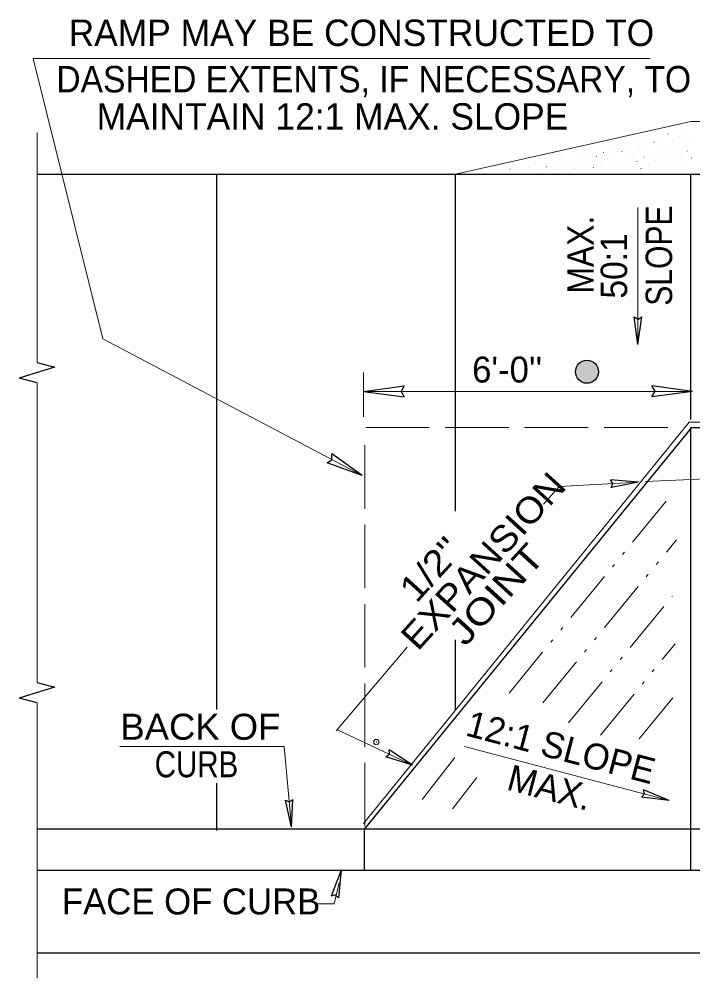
# Model space of a CAD drawing. Extents: x 1190 to 1565, y -209 to 70.
# Drawn here: x 1234.65 to 1265.8, y -62.11 to -17.76 of the extents above; entities that cross this region are included whole.
import ezdxf

# ---------------------------------------------------------------- set-up
doc = ezdxf.new("R2010")
doc.units = 0
doc.header["$LTSCALE"] = 0.49
doc.header["$PDMODE"] = 32
doc.header["$PDSIZE"] = 0.245
doc.linetypes.add('DASH_DOUBLE_DOT', pattern=[9.2, 5, -1.2, 0.3, -1.2, 0.3, -1.2])
doc.linetypes.add('LONG_DASHED', pattern=[7.5, 6, -1.5])
doc.layers.add('1', color=7, linetype='Continuous', lineweight=13)

msp = doc.modelspace()

# ---------------------------------------------------------------- hatches: boundary and pattern name
at = {"layer": '1'}
msp.add_hatch(color=256, dxfattribs=at).paths.add_polyline_path([(1261.4395, -34.0707, 1), (1260.3738, -34.0707, 1)])

# ---------------------------------------------------------------- linework, layer by layer
for p, q in [((1254.8239, -24.938), (1265.7122, -22.4958)), ((1265.7122, -22.4958), (1279.5382, -22.4958)), ((1235.4813, -33.6473), (1235.4813, -23.0075)), ((1265.4948, -23.0226), (1265.4964, -23.0217)), ((1263.168, -23.5), (1263.1696, -23.499)), ((1263.4927, -23.3125), (1263.4943, -23.3115)), ((1264.005, -23.4497), (1264.0066, -23.4488)), ((1264.0066, -23.4488), (1264.0082, -23.4478)), ((1264.3314, -23.2613), (1264.333, -23.2603)), ((1264.6562, -23.0738), (1264.6577, -23.0728)), ((1264.8437, -23.3986), (1264.8452, -23.3976)), ((1265.1684, -23.2111), (1265.17, -23.2101)), ((1265.17, -23.2101), (1265.1717, -23.2092)), ((1265.6823, -23.3474), (1265.6839, -23.3464)), ((1261.6782, -23.9271), (1261.6798, -23.9262)), ((1261.6798, -23.9262), (1261.6814, -23.9252)), ((1262.0046, -23.7387), (1262.0062, -23.7377)), ((1262.3293, -23.5512), (1262.331, -23.5502)), ((1262.5168, -23.8759), (1262.5185, -23.875)), ((1262.8416, -23.6884), (1262.8432, -23.6875)), ((1262.8432, -23.6875), (1262.8448, -23.6865)), ((1263.3555, -23.8247), (1263.3571, -23.8238)), ((1263.6802, -23.6372), (1263.6818, -23.6363)), ((1264.1925, -23.7745), (1264.1941, -23.7736)), ((1264.1941, -23.7736), (1264.1957, -23.7726)), ((1264.5189, -23.5861), (1264.5205, -23.5851)), ((1264.7064, -23.9108), (1264.708, -23.9099)), ((1265.0312, -23.7233), (1265.0327, -23.7224)), ((1265.3559, -23.5358), (1265.3575, -23.5349)), ((1265.3575, -23.5349), (1265.3592, -23.5339)), ((1265.5434, -23.8606), (1265.545, -23.8597)), ((1265.545, -23.8597), (1265.5467, -23.8587)), ((1259.6778, -24.216), (1259.6794, -24.2151)), ((1260.19, -24.3532), (1260.1917, -24.3523)), ((1260.5148, -24.1657), (1260.5164, -24.1648)), ((1260.5164, -24.1648), (1260.518, -24.1639)), ((1260.8412, -23.9773), (1260.8428, -23.9764)), ((1261.0287, -24.3021), (1261.0303, -24.3012)), ((1261.3534, -24.1146), (1261.3551, -24.1137)), ((1261.8657, -24.2518), (1261.8673, -24.2509)), ((1261.8673, -24.2509), (1261.8689, -24.25)), ((1262.1921, -24.0634), (1262.1937, -24.0625)), ((1262.3796, -24.3882), (1262.3812, -24.3872)), ((1262.7043, -24.2007), (1262.706, -24.1997)), ((1263.0291, -24.0132), (1263.0307, -24.0122)), ((1263.0307, -24.0122), (1263.0323, -24.0113)), ((1263.2166, -24.3379), (1263.2182, -24.337)), ((1263.2182, -24.337), (1263.2198, -24.3361)), ((1263.543, -24.1495), (1263.5446, -24.1486)), ((1263.8677, -23.962), (1263.8693, -23.9611)), ((1264.0552, -24.2867), (1264.0568, -24.2858)), ((1264.38, -24.0992), (1264.3816, -24.0983)), ((1264.3816, -24.0983), (1264.3832, -24.0974)), ((1264.8939, -24.2356), (1264.8955, -24.2347)), ((1265.2187, -24.0481), (1265.2202, -24.0472)), ((1265.4062, -24.3728), (1265.4077, -24.3719)), ((1265.7309, -24.1853), (1265.7325, -24.1844)), ((1265.7325, -24.1844), (1265.7342, -24.1835)), ((1257.351, -24.6933), (1257.3526, -24.6924)), ((1258.188, -24.6431), (1258.1896, -24.6422)), ((1258.1896, -24.6422), (1258.1912, -24.6412)), ((1258.5143, -24.4547), (1258.516, -24.4537)), ((1258.7018, -24.7794), (1258.7035, -24.7785)), ((1259.0267, -24.5919), (1259.0283, -24.591)), ((1259.3514, -24.4044), (1259.353, -24.4035)), ((1259.353, -24.4035), (1259.3547, -24.4026)), ((1259.5389, -24.7292), (1259.5405, -24.7282)), ((1259.5405, -24.7282), (1259.5422, -24.7273)), ((1259.8653, -24.5407), (1259.8669, -24.5398)), ((1260.3775, -24.678), (1260.3792, -24.6771)), ((1260.7023, -24.4905), (1260.7039, -24.4896)), ((1260.7039, -24.4896), (1260.7055, -24.4887)), ((1261.2162, -24.6268), (1261.2178, -24.6259)), ((1261.5409, -24.4393), (1261.5426, -24.4384)), ((1262.0532, -24.5766), (1262.0548, -24.5757)), ((1262.0548, -24.5757), (1262.0564, -24.5747)), ((1262.8918, -24.5254), (1262.8935, -24.5245)), ((1263.4041, -24.6627), (1263.4057, -24.6617)), ((1263.4057, -24.6617), (1263.4073, -24.6608)), ((1263.7305, -24.4742), (1263.7321, -24.4733)), ((1264.2427, -24.6115), (1264.2443, -24.6106)), ((1264.5675, -24.424), (1264.5691, -24.4231)), ((1264.5691, -24.4231), (1264.5707, -24.4222)), ((1265.0814, -24.5603), (1265.083, -24.5594)), ((1263.2656, -32.5407), (1263.2656, -26.4679)), ((1250.5785, -36.1602), (1250.5785, -34.1114)), ((1235.4813, -34.5902), (1235.4813, -41.634)), ((1250.5785, -34.9782), (1265.7835, -34.9782)), ((1265.6275, -36.4028), (1250.5752, -54.9601)), ((1263.5922, -39.1545), (1280.7625, -38.3366)), ((1235.4813, -48.4423), (1235.4813, -41.112)), ((1249.3156, -50.6815), (1252.5882, -46.8113)), ((1235.4813, -49.3852), (1235.4813, -62.1062)), ((1249.3652, -50.6318), (1252.8361, -52.2692)), ((1255.2373, -51.408), (1264.708, -53.9021))]:
    msp.add_line(p, q, dxfattribs=at)
at = {"layer": '1', "lineweight": 25}
for p, q in [((1235.4813, -24.938), (1308.5172, -24.938)), ((1243.7849, -49.6891), (1243.7849, -24.938)), ((1254.8239, -40.5182), (1254.8239, -24.938)), ((1265.7122, -36.2807), (1265.7122, -24.938)), ((1263.2663, -32.8146), (1263.0908, -31.5374)), ((1263.2663, -32.8146), (1263.4418, -31.5374)), ((1235.4813, -34.5902), (1234.65, -34.3684)), ((1250.5789, -34.9792), (1252.4522, -34.7218)), ((1250.5789, -34.9792), (1252.4522, -35.2366)), ((1265.7831, -34.9773), (1263.9098, -34.7199)), ((1265.7831, -34.9773), (1263.9098, -35.2347)), ((1265.7382, -36.6528), (1250.6248, -55.2101)), ((1265.7122, -57.1269), (1265.7122, -36.6528)), ((1265.7382, -36.6528), (1279.5122, -36.6528)), ((1250.5041, -38.8754), (1249.1075, -37.8732)), ((1250.5041, -38.8754), (1248.8889, -38.2871)), ((1263.2838, -39.1717), (1261.9985, -39.0699)), ((1263.2838, -39.1717), (1262.0187, -39.4203)), ((1254.8239, -49.714), (1254.8239, -46.464)), ((1235.4813, -49.3852), (1234.65, -49.1634)), ((1252.8361, -52.2686), (1251.6061, -51.8823)), ((1252.8361, -52.2686), (1251.7558, -51.5649)), ((1243.7849, -55.2874), (1243.7849, -53.1061)), ((1264.7079, -53.9014), (1263.5175, -53.4064)), ((1247.2468, -55.1402), (1246.9592, -53.8834)), ((1247.2468, -55.1402), (1247.3088, -53.8524)), ((1264.7079, -53.9014), (1263.4281, -53.7458)), ((1235.4813, -55.2101), (1308.5172, -55.2101)), ((1250.6248, -57.1269), (1250.6248, -55.2101)), ((1235.4813, -57.1269), (1308.5172, -57.1269)), ((1249.5445, -57.1293), (1249.0732, -58.3294)), ((1249.5445, -57.1293), (1249.4144, -58.412)), ((1235.4813, -60.9562), (1308.5172, -60.9562))]:
    msp.add_line(p, q, dxfattribs=at)
at = {"layer": '1', "linetype": 'LONG_DASHED'}
for p, q in [((1250.6308, -55.1084), (1250.6308, -36.767)), ((1250.6743, -36.6528), (1265.2188, -36.6528))]:
    msp.add_line(p, q, dxfattribs=at)
at = {"layer": '1', "linetype": 'DASH_DOUBLE_DOT'}
for p, q in [((1257.3049, -48.9337), (1264.5822, -40.0426)), ((1258.8692, -49.3908), (1265.0486, -41.841)), ((1260.0562, -50.3088), (1264.8549, -44.4459)), ((1261.5299, -50.8765), (1264.9856, -46.6544)), ((1263.3205, -51.057), (1264.9163, -49.1073)), ((1254.797, -51.9211), (1253.163, -54.0179)), ((1255.8108, -52.8431), (1254.684, -54.289))]:
    msp.add_line(p, q, dxfattribs=at)
at = {"layer": '1'}
for points in [[(1250.504, -38.8763), (1238.522, -32.5485), (1235.3038, -19.5854), (1263.8361, -19.5854)], [(1265.6275, -36.4028), (1279.6232, -36.4028), (1294.5866, -54.8093)], [(1258.8912, -40.1963), (1259.6264, -39.3831), (1263.284, -39.1722)], [(1239.2995, -51.4038), (1246.8969, -51.4038), (1247.2331, -54.9487)], [(1248.4273, -58.6881), (1249.2171, -58.6881), (1249.4521, -57.718)]]:
    msp.add_lwpolyline(points, dxfattribs=at)
at = {"layer": '1', "lineweight": 25}
for points in [[(1263.0908, -31.5374), (1263.2681, -31.6362), (1263.4418, -31.5374)], [(1235.4813, -33.6473), (1236.287, -33.8623), (1234.65, -34.3684)], [(1252.4522, -34.7218), (1252.3073, -34.9818), (1252.4522, -35.2366)], [(1263.9098, -35.2347), (1264.0548, -34.9747), (1263.9098, -34.7199)], [(1248.8889, -38.2871), (1249.1158, -38.1396), (1249.1075, -37.8732)], [(1262.0187, -39.4203), (1262.1072, -39.2377), (1261.9985, -39.0699)], [(1235.4813, -48.4423), (1236.287, -48.6573), (1234.65, -49.1634)], [(1251.6061, -51.8823), (1251.7711, -51.7642), (1251.7558, -51.5649)], [(1263.4281, -53.7458), (1263.5688, -53.5996), (1263.5175, -53.4064)], [(1246.9592, -53.8834), (1247.1446, -53.9662), (1247.3088, -53.8524)], [(1249.4144, -58.412), (1249.2653, -58.2742), (1249.0732, -58.3294)]]:
    msp.add_lwpolyline(points, dxfattribs=at)
msp.add_circle((1260.9067, -34.0707), 0.5329, dxfattribs=at)
at = {"layer": '1'}
msp.add_point((1251.1664, -51.2017), dxfattribs=at)

# ---------------------------------------------------------------- texts
for s, height, p in [('RAMP MAY BE CONSTRUCTED TO ', 1.223, (1236.9373, -19.0032)), ('MAINTAIN 12:1 MAX. SLOPE', 1.223, (1238.2317, -22.8736)), ("6'-0''", 1.2, (1255.5954, -34.5697)), ('FACE OF CURB', 1.2, (1236.6279, -59.1736))]:
    msp.add_text(s, height=height, dxfattribs=at).set_placement(p)
for s, height, width, p in [('DASHED EXTENTS, IF NECESSARY, TO ', 1.223, 0.95, (1236.3696, -21.1477)), ('BACK OF ', 1.2, 1.05, (1239.3306, -51.0913)), ('CURB', 1.2, 0.85, (1240.9173, -52.828))]:
    msp.add_text(s, height=height, dxfattribs=dict(at, width=width)).set_placement(p)
for s, height, rotation, width, p in [('SLOPE', 1.223, 90, 0.85, (1264.8442, -31.0163)), ('MAX.', 1.223, 90, 0.9, (1261.2155, -30.4572)), ('50:1', 1.223, 90, 0.95, (1262.7632, -30.6876)), ('EXPANSION ', 1.2, 47.671, 1.1, (1253.0838, -47.0329)), (" 1/2''", 1.2, 47.671, 1.15, (1252.6737, -45.1937)), ('JOINT', 1.2, 47.671, 1.2, (1255.2766, -46.8224))]:
    msp.add_text(s, height=height, rotation=rotation, dxfattribs=dict(at, width=width)).set_placement(p)
for s, p in [('12:1 SLOPE', (1255.2358, -50.8862)), ('MAX.', (1257.1366, -53.3843))]:
    msp.add_text(s, height=1.2, rotation=345.246, dxfattribs=at).set_placement(p)

doc.saveas('drawing.dxf')
